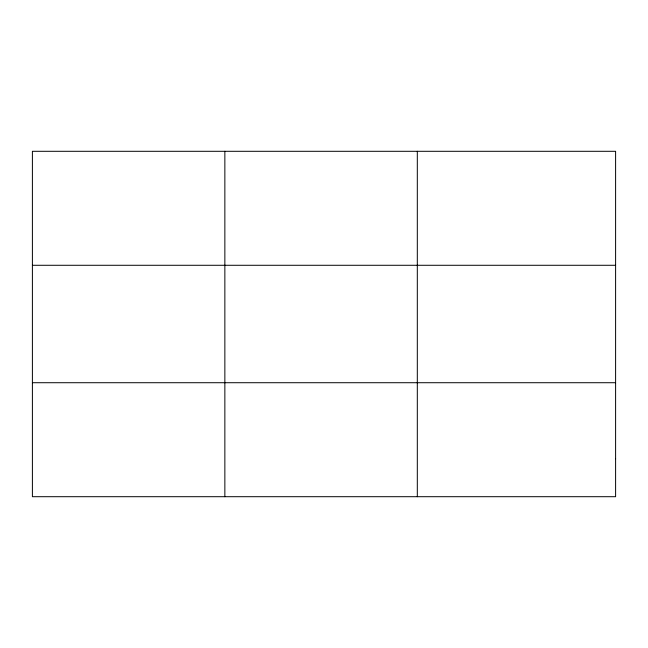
<?xml version="1.0" encoding="UTF-8"?>
<svg xmlns="http://www.w3.org/2000/svg" width="648" height="648" viewBox="0 0 648 648"><rect width="100%" height="100%" fill="white"/><g stroke="black" fill="none" stroke-linecap="round" stroke-linejoin="round"><path stroke-width="0.97" d="M224.856 151.3L224.856 496.7M417.312 151.3L417.312 496.7M32.4 265.283L615.6 265.283M32.4 382.717L615.6 382.717M615.6 458.703L615.6 496.7L32.4 496.7L32.4 151.3L615.6 151.3L615.6 458.703"/></g></svg>
